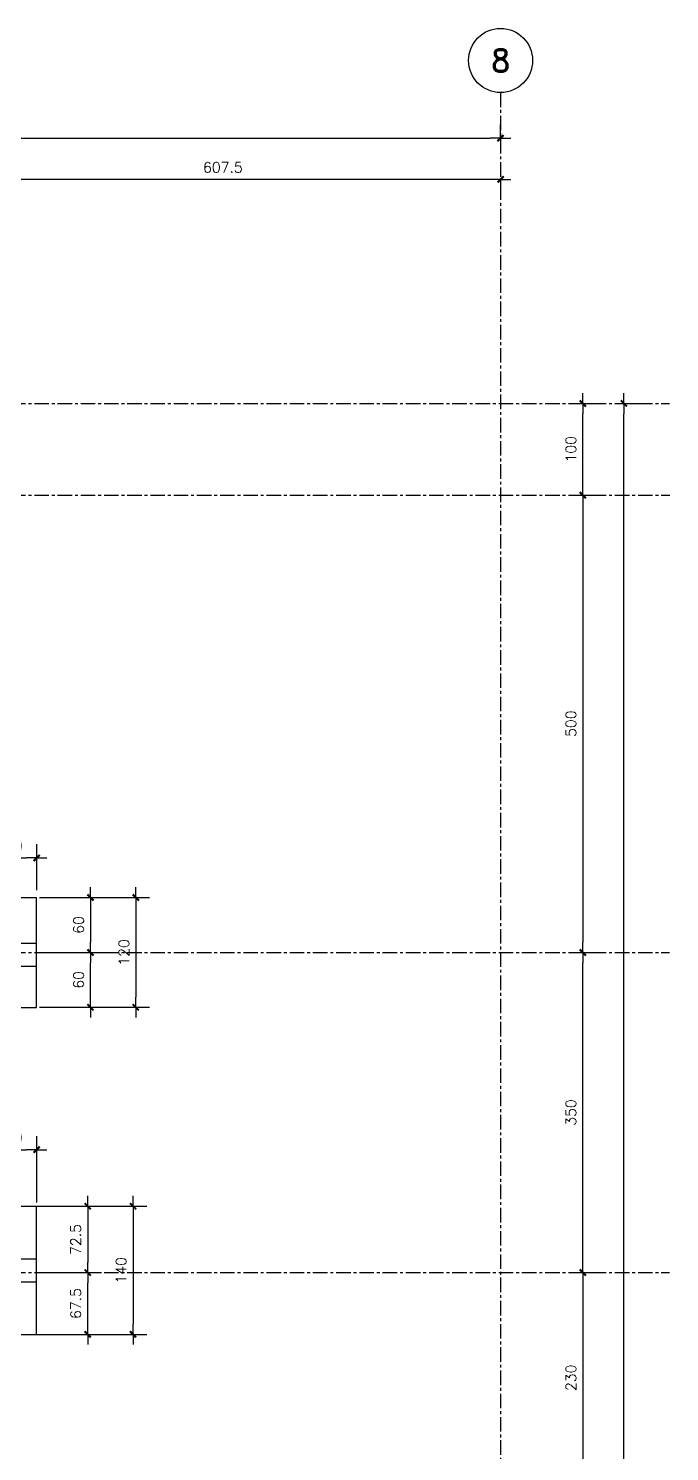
# Model space of a CAD drawing. Header units: millimetres. Extents: x -656655 to -651355, y 91699 to 96737.
# Drawn here: x -653849 to -653147, y 95182 to 96737 of the extents above; entities that cross this region are included whole.
import ezdxf
from ezdxf.enums import TextEntityAlignment as Align

# ---------------------------------------------------------------- set-up
doc = ezdxf.new("R2010")
doc.units = ezdxf.units.MM
doc.header["$LTSCALE"] = 0.5
doc.linetypes.add('CENTER', pattern=[50.8, 31.75, -6.35, 6.35, -6.35])
for name, color, linetype in [('A-LINEA 015', 6, 'Continuous'), ('COTAS', 2, 'Continuous'), ('EJES', 1, 'CENTER'), ('FUNDACIONES', 6, 'Continuous'), ('VIGAS', 3, 'Continuous')]:
    doc.layers.add(name, color=color, linetype=linetype)
doc.styles.add('ROMAND', font='romand')
doc.styles.add('ROMANS', font='romans')
doc.dimstyles.new('ING-50', dxfattribs={"dimscale": 5, "dimtxt": 2.25, "dimasz": 2.25, "dimexe": 3, "dimexo": 0, "dimgap": 1.5, "dimtad": 1, "dimdec": 1, "dimzin": 12, "dimdsep": 46, "dimtxsty": 'ROMANS', "dimblk1": 'TICK1', "dimblk2": 'TICK1', "dimsah": 1, "dimcen": 0.09, "dimclrd": 2, "dimclre": 1, "dimclrt": 3, "dimadec": 1, "dimazin": 3, "dimtfac": 1, "dimtdec": 1, "dimtix": 1, "dimtmove": 2, "dimatfit": 3, "dimfxl": 3, "dimtolj": 1, "dimtzin": 12, "dimarcsym": 0})

# ---------------------------------------------------------------- blocks, each defined once
blk = doc.blocks.new('TICK1')
at = {"color": 2}
for points in [[(0, 0), (-1, 0)], [(0, 0), (1, 0)]]:
    blk.add_lwpolyline(points, dxfattribs=at)
at = {"color": 2, "const_width": 0.2}
blk.add_lwpolyline([(-0.3, -0.3), (0.3, 0.3)], dxfattribs=at)
blk = doc.blocks.new('*D31')
at = {"layer": 'COTAS', "color": 1, "lineweight": -2}
for p, q in [((-653332.2, 96617.5), (-653332.2, 96632.5)), ((-656199.7, 96617.5), (-656199.7, 96602.5))]:
    blk.add_line(p, q, dxfattribs=at)
at = {"layer": 'COTAS', "color": 2, "lineweight": -2}
blk.add_line((-656188.5, 96617.5), (-653343.5, 96617.5), dxfattribs=at)
at = {"layer": 'Defpoints', "color": 0}
for p in [(-656199.7, 96617.5), (-653332.2, 96617.5), (-653332.2, 96617.5)]:
    blk.add_point(p, dxfattribs=at)
at = {"layer": 'COTAS', "color": 2, "lineweight": -2, "xscale": 11.25, "yscale": 11.25, "zscale": 11.25, "rotation": 180}
blk.add_blockref('TICK1', (-656199.7, 96617.5), dxfattribs=at)
at = {"layer": 'COTAS', "color": 2, "lineweight": -2, "xscale": 11.25, "yscale": 11.25, "zscale": 11.25}
blk.add_blockref('TICK1', (-653332.2, 96617.5), dxfattribs=at)
at = {"layer": 'COTAS', "color": 3, "insert": (-654766, 96630.6), "char_height": 11.25, "attachment_point": 5, "style": 'ROMANS'}
blk.add_mtext('\\A1;2867.5', dxfattribs=at)
blk = doc.blocks.new('*D33')
at = {"layer": 'COTAS', "color": 1, "lineweight": -2}
for p, q in [((-653246.7, 96327.5), (-653227.2, 96327.5)), ((-653246.7, 96227.4), (-653227.2, 96227.4))]:
    blk.add_line(p, q, dxfattribs=at)
at = {"layer": 'COTAS', "color": 2, "lineweight": -2}
blk.add_line((-653242.2, 96238.7), (-653242.2, 96316.2), dxfattribs=at)
at = {"layer": 'Defpoints', "color": 0}
for p in [(-653246.7, 96327.5), (-653242.2, 96327.5), (-653246.7, 96227.4)]:
    blk.add_point(p, dxfattribs=at)
at = {"layer": 'COTAS', "color": 2, "lineweight": -2, "xscale": 11.25, "yscale": 11.25, "zscale": 11.25}
for p, rotation in [((-653242.2, 96327.5), 90), ((-653242.2, 96227.4), 270)]:
    blk.add_blockref('TICK1', p, dxfattribs=dict(at, rotation=rotation))
at = {"layer": 'COTAS', "color": 3, "insert": (-653255.3, 96277.5), "char_height": 11.25, "attachment_point": 5, "rotation": 90, "style": 'ROMANS'}
blk.add_mtext('\\A1;100', dxfattribs=at)
blk = doc.blocks.new('*D34')
at = {"layer": 'COTAS', "color": 1, "lineweight": -2}
for p, q in [((-653246.7, 96227.4), (-653227.2, 96227.4)), ((-653246.7, 95727.5), (-653227.2, 95727.5))]:
    blk.add_line(p, q, dxfattribs=at)
at = {"layer": 'COTAS', "color": 2, "lineweight": -2}
blk.add_line((-653242.2, 96216.2), (-653242.2, 95738.7), dxfattribs=at)
at = {"layer": 'Defpoints', "color": 0}
for p in [(-653246.7, 96227.4), (-653246.7, 95727.5), (-653242.2, 95727.5)]:
    blk.add_point(p, dxfattribs=at)
at = {"layer": 'COTAS', "color": 2, "lineweight": -2, "xscale": 11.25, "yscale": 11.25, "zscale": 11.25}
for p, rotation in [((-653242.2, 96227.4), 90), ((-653242.2, 95727.5), 270)]:
    blk.add_blockref('TICK1', p, dxfattribs=dict(at, rotation=rotation))
at = {"layer": 'COTAS', "color": 3, "insert": (-653255.3, 95977.5), "char_height": 11.25, "attachment_point": 5, "rotation": 90, "style": 'ROMANS'}
blk.add_mtext('\\A1;500', dxfattribs=at)
blk = doc.blocks.new('*D35')
at = {"layer": 'COTAS', "color": 1, "lineweight": -2}
for p, q in [((-653246.7, 95727.5), (-653227.2, 95727.5)), ((-653246.7, 95377.5), (-653227.2, 95377.5))]:
    blk.add_line(p, q, dxfattribs=at)
at = {"layer": 'COTAS', "color": 2, "lineweight": -2}
blk.add_line((-653242.2, 95388.7), (-653242.2, 95716.2), dxfattribs=at)
at = {"layer": 'Defpoints', "color": 0}
for p in [(-653246.7, 95727.5), (-653242.2, 95727.5), (-653246.7, 95377.5)]:
    blk.add_point(p, dxfattribs=at)
at = {"layer": 'COTAS', "color": 2, "lineweight": -2, "xscale": 11.25, "yscale": 11.25, "zscale": 11.25}
for p, rotation in [((-653242.2, 95727.5), 90), ((-653242.2, 95377.5), 270)]:
    blk.add_blockref('TICK1', p, dxfattribs=dict(at, rotation=rotation))
at = {"layer": 'COTAS', "color": 3, "insert": (-653255.3, 95552.5), "char_height": 11.25, "attachment_point": 5, "rotation": 90, "style": 'ROMANS'}
blk.add_mtext('\\A1;350', dxfattribs=at)
blk = doc.blocks.new('*D36')
at = {"layer": 'COTAS', "color": 1, "lineweight": -2}
for p, q in [((-653246.7, 95377.5), (-653227.2, 95377.5)), ((-653246.7, 95147.5), (-653227.2, 95147.5))]:
    blk.add_line(p, q, dxfattribs=at)
at = {"layer": 'COTAS', "color": 2, "lineweight": -2}
blk.add_line((-653242.2, 95366.2), (-653242.2, 95158.7), dxfattribs=at)
at = {"layer": 'Defpoints', "color": 0}
for p in [(-653246.7, 95377.5), (-653246.7, 95147.5), (-653242.2, 95147.5)]:
    blk.add_point(p, dxfattribs=at)
at = {"layer": 'COTAS', "color": 2, "lineweight": -2, "xscale": 11.25, "yscale": 11.25, "zscale": 11.25}
for p, rotation in [((-653242.2, 95377.5), 90), ((-653242.2, 95147.5), 270)]:
    blk.add_blockref('TICK1', p, dxfattribs=dict(at, rotation=rotation))
at = {"layer": 'COTAS', "color": 3, "insert": (-653255.3, 95262.5), "char_height": 11.25, "attachment_point": 5, "rotation": 90, "style": 'ROMANS'}
blk.add_mtext('\\A1;230', dxfattribs=at)
blk = doc.blocks.new('*D43')
at = {"layer": 'COTAS', "color": 1, "lineweight": -2}
for p, q in [((-653201.7, 96327.5), (-653182.2, 96327.5)), ((-653201.7, 93347.5), (-653182.2, 93347.5))]:
    blk.add_line(p, q, dxfattribs=at)
at = {"layer": 'COTAS', "color": 2, "lineweight": -2}
blk.add_line((-653197.2, 93358.7), (-653197.2, 96316.2), dxfattribs=at)
at = {"layer": 'Defpoints', "color": 0}
for p in [(-653201.7, 96327.5), (-653197.2, 96327.5), (-653201.7, 93347.5)]:
    blk.add_point(p, dxfattribs=at)
at = {"layer": 'COTAS', "color": 2, "lineweight": -2, "xscale": 11.25, "yscale": 11.25, "zscale": 11.25}
for p, rotation in [((-653197.2, 96327.5), 90), ((-653197.2, 93347.5), 270)]:
    blk.add_blockref('TICK1', p, dxfattribs=dict(at, rotation=rotation))
at = {"layer": 'COTAS', "color": 3, "insert": (-653210.3, 94837.5), "char_height": 11.25, "attachment_point": 5, "rotation": 90, "style": 'ROMANS'}
blk.add_mtext('\\A1;2980', dxfattribs=at)
blk = doc.blocks.new('*D78')
at = {"layer": 'COTAS', "color": 1, "lineweight": -2, "ltscale": 0.5}
for p, q in [((-653889.7, 95743.8), (-653889.7, 95845.8)), ((-653839.7, 95795.7), (-653839.7, 95845.8))]:
    blk.add_line(p, q, dxfattribs=at)
at = {"layer": 'COTAS', "color": 2, "lineweight": -2, "ltscale": 0.5}
blk.add_line((-653878.5, 95830.8), (-653851, 95830.8), dxfattribs=at)
at = {"layer": 'Defpoints', "color": 0, "ltscale": 0.5}
for p in [(-653839.7, 95830.8), (-653839.7, 95795.7), (-653889.7, 95743.8)]:
    blk.add_point(p, dxfattribs=at)
at = {"layer": 'COTAS', "color": 2, "lineweight": -2, "ltscale": 0.5, "xscale": 11.25, "yscale": 11.25, "zscale": 11.25, "rotation": 180}
blk.add_blockref('TICK1', (-653889.7, 95830.8), dxfattribs=at)
at = {"layer": 'COTAS', "color": 2, "lineweight": -2, "ltscale": 0.5, "xscale": 11.25, "yscale": 11.25, "zscale": 11.25}
blk.add_blockref('TICK1', (-653839.7, 95830.8), dxfattribs=at)
at = {"layer": 'COTAS', "color": 3, "ltscale": 0.5, "insert": (-653864.7, 95843.9), "char_height": 11.25, "attachment_point": 5, "style": 'ROMANS'}
blk.add_mtext('\\A1;50', dxfattribs=at)
blk = doc.blocks.new('*D79')
at = {"layer": 'COTAS', "color": 1, "lineweight": -2, "ltscale": 0.5}
for p, q in [((-653889.7, 95396.7), (-653889.7, 95526.8)), ((-653839.7, 95454.2), (-653839.7, 95526.8))]:
    blk.add_line(p, q, dxfattribs=at)
at = {"layer": 'COTAS', "color": 2, "lineweight": -2, "ltscale": 0.5}
blk.add_line((-653878.5, 95511.8), (-653851, 95511.8), dxfattribs=at)
at = {"layer": 'Defpoints', "color": 0, "ltscale": 0.5}
for p in [(-653839.7, 95511.8), (-653839.7, 95454.2), (-653889.7, 95396.7)]:
    blk.add_point(p, dxfattribs=at)
at = {"layer": 'COTAS', "color": 2, "lineweight": -2, "ltscale": 0.5, "xscale": 11.25, "yscale": 11.25, "zscale": 11.25, "rotation": 180}
blk.add_blockref('TICK1', (-653889.7, 95511.8), dxfattribs=at)
at = {"layer": 'COTAS', "color": 2, "lineweight": -2, "ltscale": 0.5, "xscale": 11.25, "yscale": 11.25, "zscale": 11.25}
blk.add_blockref('TICK1', (-653839.7, 95511.8), dxfattribs=at)
at = {"layer": 'COTAS', "color": 3, "ltscale": 0.5, "insert": (-653864.7, 95524.9), "char_height": 11.25, "attachment_point": 5, "style": 'ROMANS'}
blk.add_mtext('\\A1;50', dxfattribs=at)
blk = doc.blocks.new('*D233')
at = {"layer": 'COTAS', "color": 1, "lineweight": -2, "ltscale": 0.5}
for p, q in [((-653839.7, 95450), (-653719.2, 95450)), ((-653839.7, 95310), (-653719.2, 95310))]:
    blk.add_line(p, q, dxfattribs=at)
at = {"layer": 'COTAS', "color": 2, "lineweight": -2, "ltscale": 0.5}
blk.add_line((-653734.2, 95438.7), (-653734.2, 95321.2), dxfattribs=at)
at = {"layer": 'Defpoints', "color": 0, "ltscale": 0.5}
for p in [(-653839.7, 95450), (-653839.7, 95310), (-653734.2, 95310)]:
    blk.add_point(p, dxfattribs=at)
at = {"layer": 'COTAS', "color": 2, "lineweight": -2, "ltscale": 0.5, "xscale": 11.25, "yscale": 11.25, "zscale": 11.25}
for p, rotation in [((-653734.2, 95450), 90), ((-653734.2, 95310), 270)]:
    blk.add_blockref('TICK1', p, dxfattribs=dict(at, rotation=rotation))
at = {"layer": 'COTAS', "color": 3, "ltscale": 0.5, "insert": (-653747.3, 95380), "char_height": 11.25, "attachment_point": 5, "rotation": 90, "style": 'ROMANS'}
blk.add_mtext('\\A1;140', dxfattribs=at)
blk = doc.blocks.new('*D234')
at = {"layer": 'COTAS', "color": 1, "lineweight": -2, "ltscale": 0.5}
for p, q in [((-653839.7, 95377.5), (-653768.8, 95377.5)), ((-653839.7, 95310), (-653768.8, 95310))]:
    blk.add_line(p, q, dxfattribs=at)
at = {"layer": 'COTAS', "color": 2, "lineweight": -2, "ltscale": 0.5}
blk.add_line((-653783.8, 95321.2), (-653783.8, 95366.2), dxfattribs=at)
at = {"layer": 'Defpoints', "color": 0, "ltscale": 0.5}
for p in [(-653839.7, 95377.5), (-653783.8, 95377.5), (-653839.7, 95310)]:
    blk.add_point(p, dxfattribs=at)
at = {"layer": 'COTAS', "color": 2, "lineweight": -2, "ltscale": 0.5, "xscale": 11.25, "yscale": 11.25, "zscale": 11.25}
for p, rotation in [((-653783.8, 95377.5), 90), ((-653783.8, 95310), 270)]:
    blk.add_blockref('TICK1', p, dxfattribs=dict(at, rotation=rotation))
at = {"layer": 'COTAS', "color": 3, "ltscale": 0.5, "insert": (-653796.9, 95343.7), "char_height": 11.25, "attachment_point": 5, "rotation": 90, "style": 'ROMANS'}
blk.add_mtext('\\A1;67.5', dxfattribs=at)
blk = doc.blocks.new('*D80')
at = {"layer": 'COTAS', "color": 1, "lineweight": -2, "ltscale": 0.5}
for p, q in [((-653839.7, 95450), (-653768.8, 95450)), ((-653839.7, 95377.5), (-653768.8, 95377.5))]:
    blk.add_line(p, q, dxfattribs=at)
at = {"layer": 'COTAS', "color": 2, "lineweight": -2, "ltscale": 0.5}
blk.add_line((-653783.8, 95438.7), (-653783.8, 95388.7), dxfattribs=at)
at = {"layer": 'Defpoints', "color": 0, "ltscale": 0.5}
for p in [(-653839.7, 95450), (-653839.7, 95377.5), (-653783.8, 95377.5)]:
    blk.add_point(p, dxfattribs=at)
at = {"layer": 'COTAS', "color": 2, "lineweight": -2, "ltscale": 0.5, "xscale": 11.25, "yscale": 11.25, "zscale": 11.25}
for p, rotation in [((-653783.8, 95450), 90), ((-653783.8, 95377.5), 270)]:
    blk.add_blockref('TICK1', p, dxfattribs=dict(at, rotation=rotation))
at = {"layer": 'COTAS', "color": 3, "ltscale": 0.5, "insert": (-653796.9, 95413.7), "char_height": 11.25, "attachment_point": 5, "rotation": 90, "style": 'ROMANS'}
blk.add_mtext('\\A1;72.5', dxfattribs=at)
blk = doc.blocks.new('*D118')
at = {"layer": 'COTAS', "color": 1, "lineweight": -2, "ltscale": 0.5}
for p, q in [((-653836.7, 95787.5), (-653716.2, 95787.5)), ((-653836.7, 95667.5), (-653716.2, 95667.5))]:
    blk.add_line(p, q, dxfattribs=at)
at = {"layer": 'COTAS', "color": 2, "lineweight": -2, "ltscale": 0.5}
blk.add_line((-653731.2, 95776.2), (-653731.2, 95678.7), dxfattribs=at)
at = {"layer": 'Defpoints', "color": 0, "ltscale": 0.5}
for p in [(-653836.7, 95787.5), (-653836.7, 95667.5), (-653731.2, 95667.5)]:
    blk.add_point(p, dxfattribs=at)
at = {"layer": 'COTAS', "color": 2, "lineweight": -2, "ltscale": 0.5, "xscale": 11.25, "yscale": 11.25, "zscale": 11.25}
for p, rotation in [((-653731.2, 95787.5), 90), ((-653731.2, 95667.5), 270)]:
    blk.add_blockref('TICK1', p, dxfattribs=dict(at, rotation=rotation))
at = {"layer": 'COTAS', "color": 3, "ltscale": 0.5, "insert": (-653744.3, 95727.5), "char_height": 11.25, "attachment_point": 5, "rotation": 90, "style": 'ROMANS'}
blk.add_mtext('\\A1;120', dxfattribs=at)
blk = doc.blocks.new('*D119')
at = {"layer": 'COTAS', "color": 1, "lineweight": -2, "ltscale": 0.5}
for p, q in [((-653836.7, 95727.5), (-653765.8, 95727.5)), ((-653836.7, 95667.5), (-653765.8, 95667.5))]:
    blk.add_line(p, q, dxfattribs=at)
at = {"layer": 'COTAS', "color": 2, "lineweight": -2, "ltscale": 0.5}
blk.add_line((-653780.8, 95678.7), (-653780.8, 95716.2), dxfattribs=at)
at = {"layer": 'Defpoints', "color": 0, "ltscale": 0.5}
for p in [(-653836.7, 95727.5), (-653780.8, 95727.5), (-653836.7, 95667.5)]:
    blk.add_point(p, dxfattribs=at)
at = {"layer": 'COTAS', "color": 2, "lineweight": -2, "ltscale": 0.5, "xscale": 11.25, "yscale": 11.25, "zscale": 11.25}
for p, rotation in [((-653780.8, 95727.5), 90), ((-653780.8, 95667.5), 270)]:
    blk.add_blockref('TICK1', p, dxfattribs=dict(at, rotation=rotation))
at = {"layer": 'COTAS', "color": 3, "ltscale": 0.5, "insert": (-653793.9, 95697.5), "char_height": 11.25, "attachment_point": 5, "rotation": 90, "style": 'ROMANS'}
blk.add_mtext('\\A1;60', dxfattribs=at)
blk = doc.blocks.new('*D120')
at = {"layer": 'COTAS', "color": 1, "lineweight": -2, "ltscale": 0.5}
for p, q in [((-653836.7, 95787.5), (-653765.8, 95787.5)), ((-653836.7, 95727.5), (-653765.8, 95727.5))]:
    blk.add_line(p, q, dxfattribs=at)
at = {"layer": 'COTAS', "color": 2, "lineweight": -2, "ltscale": 0.5}
blk.add_line((-653780.8, 95776.2), (-653780.8, 95738.7), dxfattribs=at)
at = {"layer": 'Defpoints', "color": 0, "ltscale": 0.5}
for p in [(-653836.7, 95787.5), (-653836.7, 95727.5), (-653780.8, 95727.5)]:
    blk.add_point(p, dxfattribs=at)
at = {"layer": 'COTAS', "color": 2, "lineweight": -2, "ltscale": 0.5, "xscale": 11.25, "yscale": 11.25, "zscale": 11.25}
for p, rotation in [((-653780.8, 95787.5), 90), ((-653780.8, 95727.5), 270)]:
    blk.add_blockref('TICK1', p, dxfattribs=dict(at, rotation=rotation))
at = {"layer": 'COTAS', "color": 3, "ltscale": 0.5, "insert": (-653793.9, 95757.5), "char_height": 11.25, "attachment_point": 5, "rotation": 90, "style": 'ROMANS'}
blk.add_mtext('\\A1;60', dxfattribs=at)
blk = doc.blocks.new('EJE-1')
at = {"color": 3, "linetype": 'Continuous'}
blk.add_circle((0, 0), 35, dxfattribs=at)
at = {"color": 5, "linetype": 'Continuous', "style": 'ROMAND'}
blk.add_attdef('0', text='', height=25, dxfattribs=at).set_placement((0.2, 0), align=Align.MIDDLE)
blk = doc.blocks.new('*D395')
at = {"layer": 'COTAS', "color": 1, "lineweight": -2}
for p, q in [((-653939.7, 96572.5), (-653939.7, 96587.5)), ((-653332.2, 96572.5), (-653332.2, 96557.5))]:
    blk.add_line(p, q, dxfattribs=at)
at = {"layer": 'COTAS', "color": 2, "lineweight": -2}
blk.add_line((-653343.5, 96572.5), (-653928.5, 96572.5), dxfattribs=at)
at = {"layer": 'Defpoints', "color": 0}
for p in [(-653939.7, 96572.5), (-653939.7, 96572.5), (-653332.2, 96572.5)]:
    blk.add_point(p, dxfattribs=at)
at = {"layer": 'COTAS', "color": 2, "lineweight": -2, "xscale": 11.25, "yscale": 11.25, "zscale": 11.25, "rotation": 180}
blk.add_blockref('TICK1', (-653939.7, 96572.5), dxfattribs=at)
at = {"layer": 'COTAS', "color": 2, "lineweight": -2, "xscale": 11.25, "yscale": 11.25, "zscale": 11.25}
blk.add_blockref('TICK1', (-653332.2, 96572.5), dxfattribs=at)
at = {"layer": 'COTAS', "color": 3, "insert": (-653636, 96585.6), "char_height": 11.25, "attachment_point": 5, "style": 'ROMANS'}
blk.add_mtext('\\A1;607.5', dxfattribs=at)

msp = doc.modelspace()

# ---------------------------------------------------------------- linework, layer by layer
at = {"layer": 'EJES'}
for p, q in [((-653332.21468177, 96667.45227213), (-653332.21468177, 93007.45227206)), ((-656585.41238582, 96327.45227213), (-653147.2146825, 96327.45227213)), ((-656585.41238582, 96227.4499855), (-653146.98577469, 96227.4499855)), ((-656585.41238582, 95727.45227212), (-653147.2146825, 95727.45227212)), ((-656585.41238582, 95377.45224721), (-653147.2146825, 95377.45224721))]:
    msp.add_line(p, q, dxfattribs=at)
at = {"layer": 'FUNDACIONES', "ltscale": 0.15}
for p, q in [((-654387.21467701, 95787.45227212), (-653839.71468293, 95787.45227212)), ((-653839.71468293, 95667.45227212), (-653839.71468293, 95787.45227212)), ((-654084.71467612, 95667.45227212), (-653839.71468293, 95667.45227212)), ((-654084.71467612, 95449.95222253), (-653839.71468293, 95449.95222253)), ((-653839.71468293, 95309.95222253), (-653839.71468293, 95449.95222253)), ((-654384.71467612, 95309.95222253), (-653839.71468294, 95309.95222253))]:
    msp.add_line(p, q, dxfattribs=at)
at = {"layer": 'VIGAS', "ltscale": 0.5}
for p, q in [((-653889.71468294, 95737.4522721), (-653839.71468321, 95737.4522721)), ((-653889.71468293, 95712.45228373), (-653839.71468319, 95712.45228373)), ((-653889.71468266, 95392.45224689), (-653839.71468293, 95392.45224689)), ((-653889.71468195, 95367.45225498), (-653839.71468222, 95367.45225498))]:
    msp.add_line(p, q, dxfattribs=at)

# ---------------------------------------------------------------- block references
at = {"layer": 'A-LINEA 015', "ltscale": 0.5}
msp.add_blockref('EJE-1', (-653332.21468177, 96702.45227213), dxfattribs=at).add_auto_attribs({'0': '8'})

# ---------------------------------------------------------------- dimensions: what is measured, and where the dimension line sits
at = {"layer": 'COTAS'}
dim = msp.add_linear_dim(base=(-653332.21468177, 96617.45227213), p1=(-656199.71467612, 96617.45227213), p2=(-653332.21468177, 96617.45227213), dimstyle='ING-50', dxfattribs=at)
dim.commit()
dim.dimension.update_dxf_attribs({"geometry": '*D31', "text_midpoint": (-654765.96467894, 96630.57727213)})
for base, p1, p2, angle, picture, middle in [((-653939.7146825, 96572.45227213), (-653332.21468177, 96572.45227213), (-653939.7146825, 96572.45227213), 180, '*D395', (-653635.96468213, 96585.57727213)), ((-653242.2146825, 96327.45227213), (-653246.7146825, 96227.4499855), (-653246.7146825, 96327.45227213), 90, '*D33', (-653255.3396825, 96277.45112881)), ((-653197.2146825, 96327.45227213), (-653201.71468249, 93347.45227206), (-653201.7146825, 96327.45227213), 90, '*D43', (-653210.3396825, 94837.45227209)), ((-653242.2146825, 95727.45227212), (-653246.7146825, 96227.4499855), (-653246.7146825, 95727.45227212), 270, '*D34', (-653255.3396825, 95977.45112881)), ((-653242.2146825, 95727.45227212), (-653246.7146825, 95377.45224721), (-653246.7146825, 95727.45227212), 90, '*D35', (-653255.3396825, 95552.45225967)), ((-653242.2146825, 95147.45226342), (-653246.7146825, 95377.45224721), (-653246.7146825, 95147.45226342), 270, '*D36', (-653255.3396825, 95262.45225532))]:
    dim = msp.add_linear_dim(base=base, p1=p1, p2=p2, angle=angle, dimstyle='ING-50', dxfattribs=at)
    dim.commit()
    dim.dimension.update_dxf_attribs({"geometry": picture, "text_midpoint": middle})
at = {"layer": 'COTAS', "ltscale": 0.5}
for base, p1, p2, picture, middle in [((-653839.71468321, 95830.78306313), (-653889.71468293, 95743.83329941), (-653839.71468321, 95795.68745573), '*D78', (-653864.71468307, 95843.90806313)), ((-653839.71468293, 95511.82069548), (-653889.71468266, 95396.67824431), (-653839.71468293, 95454.17821994), '*D79', (-653864.7146828, 95524.94569548))]:
    dim = msp.add_linear_dim(base=base, p1=p1, p2=p2, dimstyle='ING-50', dxfattribs=at)
    dim.commit()
    dim.dimension.update_dxf_attribs({"geometry": picture, "text_midpoint": middle})
for base, p1, p2, angle, picture, middle in [((-653731.16936633, 95667.45227212), (-653836.72357075, 95787.45227212), (-653836.72357076, 95667.45227212), 90, '*D118', (-653744.29436633, 95727.45227212)), ((-653780.779409, 95727.45227212), (-653836.72357075, 95787.45227212), (-653836.72357075, 95727.45227212), 270, '*D120', (-653793.904409, 95757.45227212)), ((-653780.779409, 95727.45227212), (-653836.72357076, 95667.45227212), (-653836.72357075, 95727.45227212), 90, '*D119', (-653793.904409, 95697.45227212)), ((-653734.16047851, 95309.95222253), (-653839.71468293, 95449.95222253), (-653839.71468294, 95309.95222253), 90, '*D233', (-653747.28547851, 95379.95222253)), ((-653783.77052118, 95377.45224721), (-653839.71468293, 95449.95222253), (-653839.71468293, 95377.45224721), 270, '*D80', (-653796.89552118, 95413.70223487)), ((-653783.77052118, 95377.45224721), (-653839.71468294, 95309.95222253), (-653839.71468293, 95377.45224721), 90, '*D234', (-653796.89552118, 95343.70223487))]:
    dim = msp.add_linear_dim(base=base, p1=p1, p2=p2, angle=angle, dimstyle='ING-50', dxfattribs=at)
    dim.commit()
    dim.dimension.update_dxf_attribs({"geometry": picture, "text_midpoint": middle})

doc.saveas('drawing.dxf')
